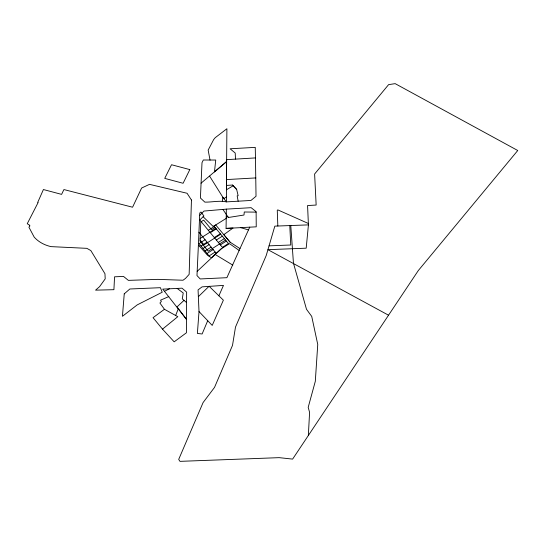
<?xml version="1.0" encoding="UTF-8"?>
<svg xmlns="http://www.w3.org/2000/svg" width="545" height="545" viewBox="0 0 545 545"><rect width="100%" height="100%" fill="white"/><g stroke="black" fill="none" stroke-linecap="round" stroke-linejoin="round"><path stroke-width="0.82" d="M186.588 302.591L184.012 300.363L177.057 306.889L186.519 319.411L162.73 289.123L182.01 288.182L186.635 292.1L186.431 332.77L174.168 341.824L162.505 329.146L153.043 317.667L164.454 309.294L177.813 316.679L162.505 329.146M255.469 157.914L256.027 196.261L250.959 200.451L226.4 201.882L226.631 159.651L255.469 157.914L255.251 147.368L230.106 148.785L235.215 153.029L235.495 159.113M226.073 228.403L226.339 209.13L251.122 207.679L256.123 211.651L256.239 226.829L226.073 228.403L233.042 228.028L223.818 234.65L230.065 242.164L239.984 248.581L226.884 277.691L200.199 278.951L196.977 275.559L198.387 245.304L199.143 245.836M210.05 160.162L208.156 150.107L213.654 139.588L215.221 137.687L226.897 128.749L226.618 161.558L214.464 171.954L215.738 160.039L203.312 160.005L202.004 162.689L200.417 198.005L204.866 202.134C212.107 202.25 219.179 200.376 226.4 201.882L222.823 197.229L222.333 201.541M199.436 220.316L203.912 215.963L200.921 211.991L199.756 213.013L198.4 244.998L207.502 255.23L211.412 257.785L221.168 248.881L229.493 243.642L239.166 250.448M308.347 435.496L309.587 412.327L308.191 407.353L315.31 381.309L317.749 344.46L311.726 316.393L306.508 309.308L293.448 263.16L290.778 225.535L289.776 225.582L290.764 245.005L269.053 245.856L266.198 255.571L235.495 327.082L232.511 345.373L214.526 387.386L203.101 402.551L178.692 459.415L179.993 461.356L279.149 457.65L292.617 459.101L418.301 270.565L517.75 150.509L395.166 83.644L388.599 84.638L314.615 174.012L316.154 205.049L307.571 205.547L308.422 224.881L306.195 248.179L267.922 249.678L388.537 315.208M218.886 295.799L223.477 285.396L202.086 286.861L198.067 289.885L199.014 311.563L197.385 333.438L202.127 333.983L207.713 320.692M269.053 245.856L274.83 226.127L308.422 224.881M175.653 315.487L178.344 308.586M249.753 227.136L239.984 248.581M199.647 215.541L203.98 211.058L226.339 209.13M198.537 296.494L209.103 286.261L223.375 300.179L212.216 325.413L199.014 311.563M197.174 271.342L221.168 248.881M201.044 183.195L226.618 161.558L226.441 189.789L233.151 185.784L236.653 189.415L238.138 195.696L237.17 195.873L238.151 201.2M226.42 196.868L223.777 198.748L209.6 176.124M207.073 253.459L213.136 249.562M220.371 244.909L226.379 241.053M215.159 252.042L209.089 255.946L199.061 243.588L205.097 239.739M222.408 247.376L228.416 243.506L214.287 226.509L208.319 230.303M205.063 250.979L211.113 247.096M218.347 242.457L224.349 238.608M225.562 240.072L208.204 251.218L200.008 241.142L200.798 221.938L203.673 220.126L211.63 229.745L215.132 227.517M201.057 246.047L207.093 242.184M214.314 237.572L220.309 233.744M220.711 234.227L204.048 244.882L200.056 239.977M203.053 248.506L209.103 244.637M216.331 240.011L222.326 236.176M200.117 238.465L215.888 228.43M210.309 232.715L216.29 228.914M203.101 216.712L213.245 226.516L215.725 224.949L230.065 242.164M213.245 226.516L226.209 218.388M164.59 291.248L169.386 288.809M226.23 217.08L227.626 216.385L228.355 217.496L244.003 215.023L244.269 211.998L256.13 212.121M168.827 296.562L160.564 300.172L161.361 301.501L159.917 303.034L164.454 309.294M226.475 185.416L232.442 185.048L233.151 185.784M226.516 179.578L255.83 177.922M240.57 227.626L248.506 229.895M308.361 223.484L277.773 209.873L277.269 210.336L277.834 226.018M215.098 254.42L232.797 265.129M177.166 288.421L183.222 292.978L182.282 298.864L184.012 300.363M232.442 185.048L236.653 189.415M199.79 219.969L222.803 247.852M198.939 232.211L216.249 253.371M222.946 209.484L228.355 217.496M191.452 200.001L189.149 274.36L185.532 278.379L183.031 280.232L157.818 279.367L128.368 280.368L123.497 276.41L114.559 276.819L113.912 289.688L95.573 290.151L99.558 286.677L105.199 278.883L104.967 273.747L90.831 250.557L86.859 248.343L51.019 246.626A39.513 31.44 -21.5 0 1 34.199 237.123L28.926 227.21L29.873 225.903L29.444 225.671L29.764 225.289L27.25 223.716L38.116 202.522L37.714 202.42L43.409 189.537L61.612 194.381L63.901 189.558L132.571 207.223L141.611 188.039L149.5 184.353L187.058 193.264L191.452 200.001M124.24 293.857L122.441 316.291L137.204 304.893L162.206 292.249L160.428 287.685L129.833 288.993L124.24 293.857M189.817 169.597L183.106 183.277L164.726 178.385L171.518 164.74L189.817 169.597"/></g></svg>
